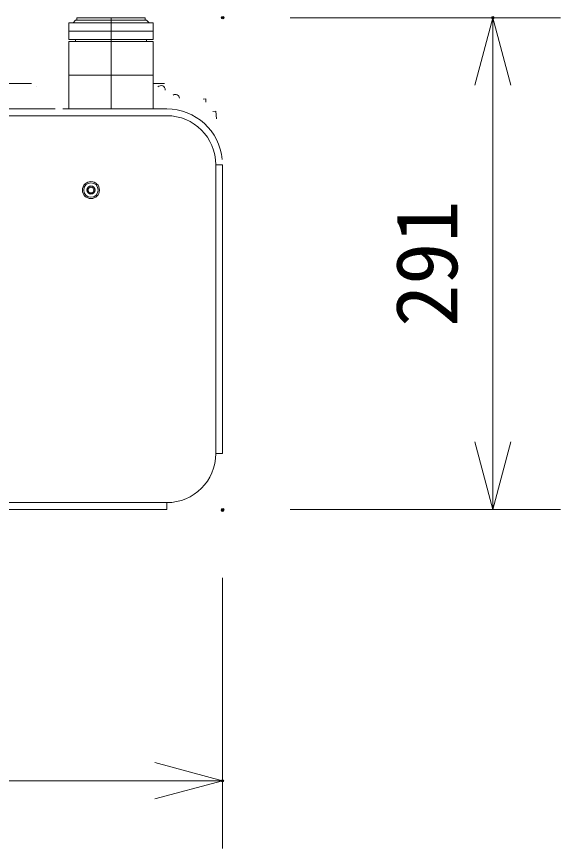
# Model space of a CAD drawing. Units: millimetres, scale not verified. Extents: x -63 to 62, y -57 to 57.
# Drawn here: x -22.55 to -6.44, y 2.21 to 26.83 of the extents above; entities that cross this region are included whole.
import ezdxf
from ezdxf.enums import TextEntityAlignment as Align

# ---------------------------------------------------------------- set-up
doc = ezdxf.new("R2010")
doc.units = ezdxf.units.MM
doc.header["$LTSCALE"] = 0.125
doc.header["$PDMODE"] = 32
doc.header["$PDSIZE"] = 0.0625
for name, color, linetype, lineweight in [('0-0_0', 7, 'Continuous', 18), ('0-5_GAIKEI', 7, 'Continuous', 18), ('0-6_SUNPO', 7, 'Continuous', 18)]:
    doc.layers.add(name, color=color, linetype=linetype, lineweight=lineweight)
doc.layers.add('0-2_DEFPOINTS', color=7, linetype='Continuous')
doc.styles.add('ＭＳ ゴシック', font='')
doc.styles.get('ＭＳ ゴシック').set_extended_font_data('MS Gothic')

# ---------------------------------------------------------------- blocks, each defined once
blk = doc.blocks.new('_OPEN30')
at = {"layer": '0-0_0'}
blk.add_line((0, 0), (-1, 0), dxfattribs=at)
blk.add_lwpolyline([(-1, 0.26795), (0, 0), (-1, -0.26795)], dxfattribs=at)
blk = doc.blocks.new('D7')
at = {"layer": '0-2_DEFPOINTS'}
for p in [(-14.7277, 23.3486), (-6.7277, 23.3486), (-14.7277, 8.7986)]:
    blk.add_point(p, dxfattribs=at)
at = {"layer": '0-6_SUNPO'}
for p, q in [((-12.7277, 23.3486), (-4.7277, 23.3486)), ((-6.7277, 10.7986), (-6.7277, 21.3486)), ((-12.7277, 8.7986), (-4.7277, 8.7986))]:
    blk.add_line(p, q, dxfattribs=at)
at = {"layer": '0-6_SUNPO', "xscale": 2, "yscale": 2}
for p, rotation in [((-6.7277, 23.3486), 90), ((-6.7277, 8.7986), 270)]:
    blk.add_blockref('_OPEN30', p, dxfattribs=dict(at, rotation=rotation))
at = {"layer": '0-6_SUNPO', "style": 'ＭＳ ゴシック'}
blk.add_text('291', height=1.833, rotation=90, dxfattribs=at).set_placement((-7.2277, 14.1986), align=Align.BOTTOM_LEFT)
blk = doc.blocks.new('D6')
at = {"layer": '0-2_DEFPOINTS'}
for p in [(-45.7341, 8.7693), (-14.7341, 8.7693), (-14.7341, 0.7693)]:
    blk.add_point(p, dxfattribs=at)
at = {"layer": '0-6_SUNPO'}
for p, q in [((-45.7341, 6.7693), (-45.7341, -1.2307)), ((-14.7341, 6.7693), (-14.7341, -1.2307)), ((-43.7341, 0.7693), (-16.7341, 0.7693))]:
    blk.add_line(p, q, dxfattribs=at)
at = {"layer": '0-6_SUNPO', "xscale": 2, "yscale": 2, "rotation": 180}
blk.add_blockref('_OPEN30', (-45.7341, 0.7693), dxfattribs=at)
at = {"layer": '0-6_SUNPO', "xscale": 2, "yscale": 2}
blk.add_blockref('_OPEN30', (-14.7341, 0.7693), dxfattribs=at)
at = {"layer": '0-6_SUNPO', "style": 'ＭＳ ゴシック'}
blk.add_text('620', height=1.833, dxfattribs=at).set_placement((-32.1091, 1.2693), align=Align.BOTTOM_LEFT)

msp = doc.modelspace()

# ---------------------------------------------------------------- linework, layer by layer
at = {"layer": '0-5_GAIKEI'}
for p, q in [((-20.9989, 26.6443), (-18.4989, 26.6443)), ((-20.9989, 26.1443), (-20.9989, 26.6443)), ((-18.4989, 26.6443), (-18.4989, 26.1443)), ((-20.9989, 24.0943), (-20.9989, 26.0943)), ((-18.4989, 26.0943), (-18.4989, 24.0943)), ((-22.8493, 24.8443), (-22.1057, 24.8443)), ((-20.9989, 24.0943), (-20.9989, 24.8443)), ((-18.4989, 24.8443), (-18.4989, 24.0943)), ((-18.1645, 24.8443), (-18.4989, 24.8443)), ((-16.4489, 13.8943), (-16.4489, 22.4443)), ((-45.7989, 12.2443), (-18.0989, 12.2443))]:
    msp.add_line(p, q, dxfattribs=at)
at = {"layer": '0-5_GAIKEI', "color": 1}
for p, q in [((-20.8739, 26.6443), (-20.7989, 26.7193)), ((-20.7989, 26.7193), (-18.6989, 26.7193)), ((-20.7614, 26.7943), (-18.7364, 26.7943)), ((-20.7614, 26.7193), (-20.7614, 26.7943)), ((-19.7489, 26.7193), (-19.7489, 26.7943)), ((-19.7489, 26.7193), (-19.7489, 26.6443)), ((-19.7489, 26.1443), (-19.7489, 26.6443)), ((-19.7489, 26.1443), (-19.7489, 26.6443)), ((-19.7489, 26.1443), (-19.7489, 26.6443)), ((-18.7364, 26.7943), (-18.7364, 26.7193)), ((-18.6989, 26.7193), (-18.6239, 26.6443)), ((-20.9989, 26.3943), (-19.7489, 26.3943)), ((-19.7489, 26.3943), (-18.4989, 26.3943)), ((-20.9989, 26.0943), (-18.4989, 26.0943)), ((-20.7989, 26.0943), (-20.7989, 26.1443)), ((-19.7489, 26.0943), (-19.7489, 26.1443)), ((-19.7489, 24.0943), (-19.7489, 26.0943)), ((-18.6989, 26.0943), (-18.6989, 26.1443)), ((-18.4989, 25.0943), (-20.9989, 25.0943)), ((-21.9666, 24.7499), (-21.9663, 24.7499)), ((-17.023, 24.3857), (-16.9435, 24.3899)), ((-16.9387, 24.2988), (-16.9435, 24.3899)), ((-45.7989, 23.8943), (-18.0989, 23.8943)), ((-21.4024, 24.1009), (-42.4953, 24.1009)), ((-18.0989, 24.0943), (-21.1784, 24.0943)), ((-20.9989, 24.0943), (-18.4989, 24.0943)), ((-16.736, 24.02), (-16.6426, 24.0249)), ((-16.631, 23.8032), (-16.6426, 24.0249)), ((-16.6489, 22.4443), (-16.6489, 13.8943)), ((-16.6489, 22.4443), (-16.4489, 22.4443)), ((-16.6489, 13.8943), (-16.4489, 13.8943)), ((-18.0989, 12.4443), (-27.7174, 12.4443)), ((-18.0989, 12.2443), (-18.0989, 12.4443))]:
    msp.add_line(p, q, dxfattribs=at)
msp.add_lwpolyline([(-20.9989, 26.1443), (-19.7489, 26.1443), (-18.4989, 26.1443)], dxfattribs=at)
for radius in [0.2515, 0.215, 0.1229, 0.115, 0.085]:
    msp.add_circle((-20.3439, 21.6943), radius, dxfattribs=at)
for centre, radius, start, end in [((-18.2695, 24.6603), 0.125, 355.73303, 137.60886), ((-17.8457, 24.3985), 0.125, 5, 120.95715), ((-18.0989, 22.4443), 1.65, 5.21591, 90), ((-18.0989, 22.4443), 1.45, 0, 90), ((-18.0989, 13.8943), 1.45, 270, 0)]:
    msp.add_arc(centre, radius, start, end, dxfattribs=at)

# ---------------------------------------------------------------- block references
at = {"layer": '0-6_SUNPO'}
for name in ['D7', 'D6']:
    msp.add_blockref(name, (-1.7148, 3.4457), dxfattribs=at)

doc.saveas('drawing.dxf')
